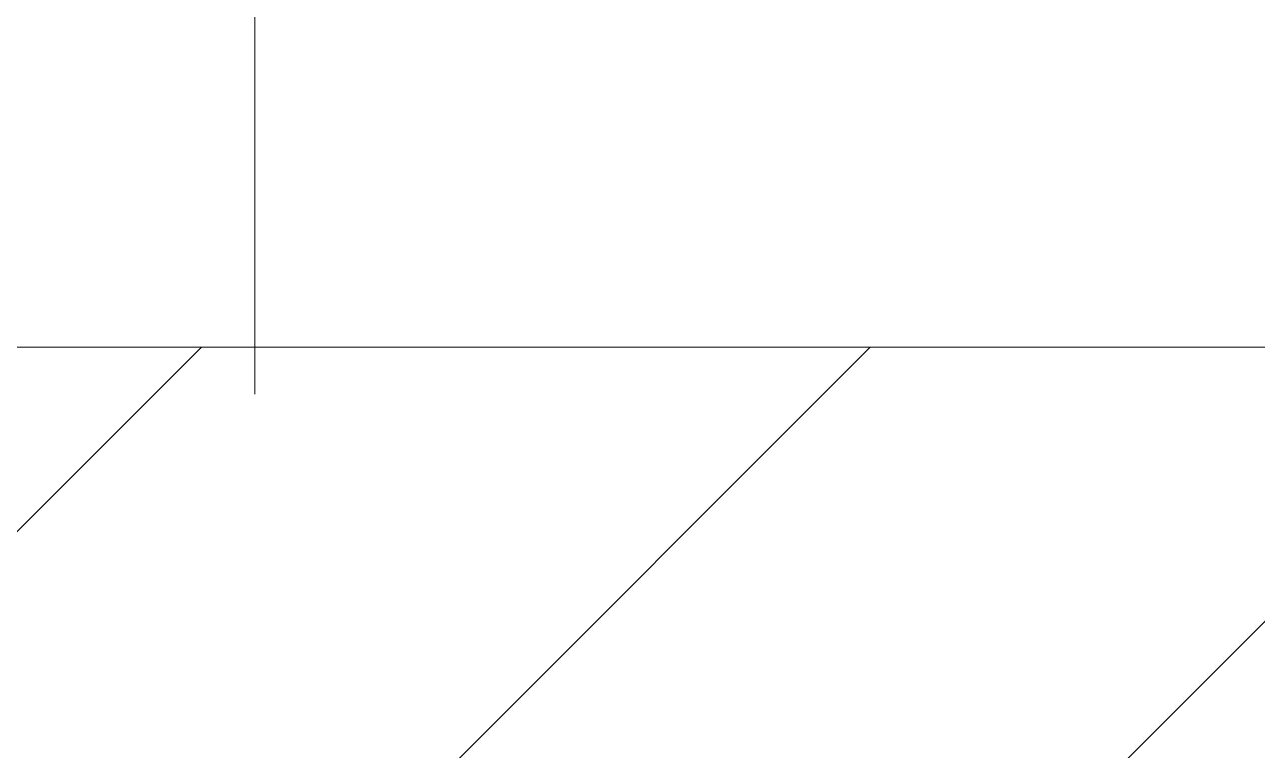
# Model space of a CAD drawing. Header units: millimetres. Extents: x -17017 to 628417, y -109036 to 199237.
# Drawn here: x 322346.4 to 322476.7, y -81475 to -81398.3 of the extents above; entities that cross this region are included whole.
import ezdxf

# ---------------------------------------------------------------- set-up
doc = ezdxf.new("R2010")
doc.units = ezdxf.units.MM
doc.linetypes.add('50_200_ШТРИХ_1Т_ш5_п1_п1_', pattern=[700, 500, -100, 0, -100])
for name, color, linetype, lineweight in [('A-WALL-____-PATT-1', 7, 'Continuous', 9), ('A-WALL-FNSH-MCUT-1', 7, 'Continuous', 9), ('S-GRID-____-OTLN-1', 7, '50_200_ШТРИХ_1Т_ш5_п1_п1_', 9), ('стяжа', 7, 'Continuous', 30)]:
    doc.layers.add(name, color=color, linetype=linetype, lineweight=lineweight)

# ---------------------------------------------------------------- blocks, each defined once
blk = doc.blocks.new('3эт')
at = {"layer": 'S-GRID-____-OTLN-1', "color": 251, "ltscale": 0.6, "true_color": 0x636466}
blk.add_line((322370.71, -91099.67), (322370.71, -76712.92), dxfattribs=at)

msp = doc.modelspace()

# ---------------------------------------------------------------- hatches: boundary and pattern name
at = {"layer": 'A-WALL-____-PATT-1'}
h = msp.add_hatch(dxfattribs=at)
h.set_pattern_fill('FP_5', color=256, style=0, pattern_type=2)
h.set_pattern_definition([(45, (283770.707, -86863.456), (-35.35534, 35.35534), [])])
h.paths.add_polyline_path([(323220.71, -81532.41), (323220.71, -81432.41), (322220.71, -81432.41), (322220.71, -81532.41), (322641.24, -81532.41)], flags=0)

# ---------------------------------------------------------------- linework, layer by layer
at = {"layer": 'A-WALL-FNSH-MCUT-1'}
msp.add_line((323220.71, -81432.41), (322220.71, -81432.41), dxfattribs=at)

# ---------------------------------------------------------------- block references
at = {"layer": 'стяжа'}
msp.add_blockref('3эт', (0, 0), dxfattribs=at)

doc.saveas('drawing.dxf')
